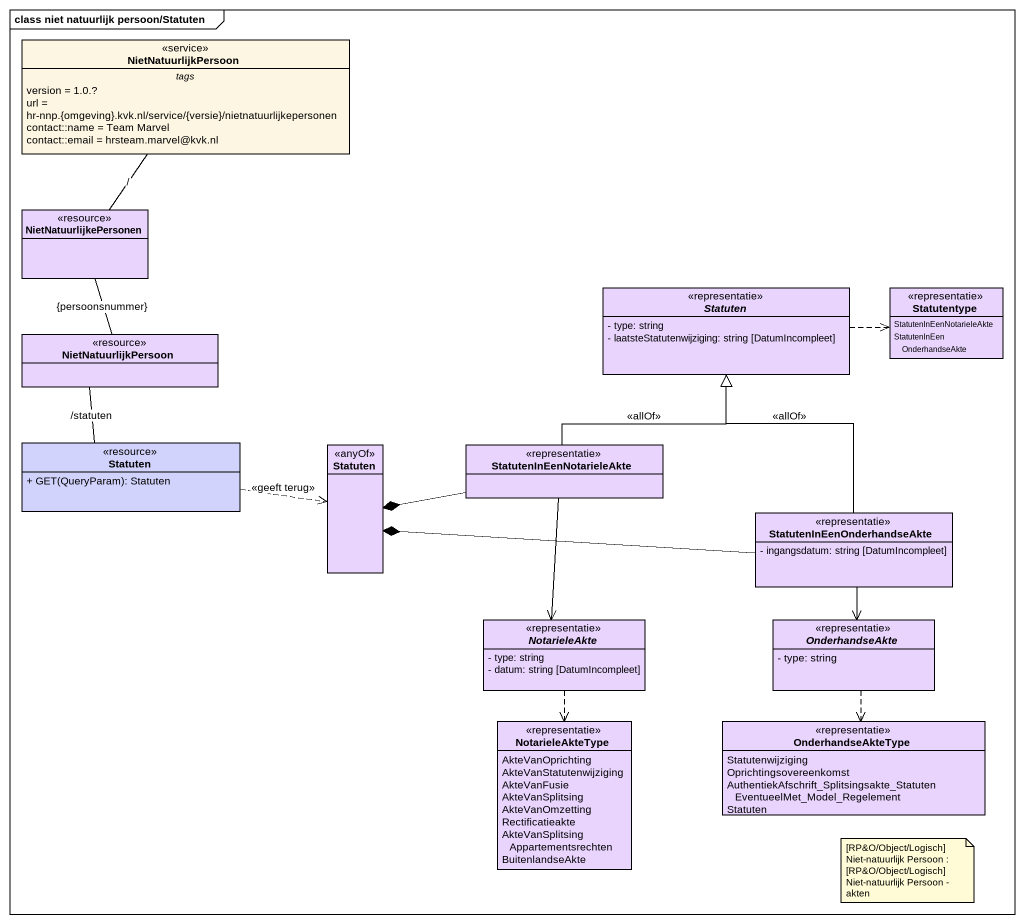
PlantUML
@startuml
mainframe class niet natuurlijk persoon/Statuten
hide circle
hide empty members
skinparam classAttributeIconSize 0
class NietNatuurlijkPersoon <<service>> {
  -- tags --
  version = 1.0.?
  url = hr-nnp.{omgeving}.kvk.nl/service/{versie}/nietnatuurlijkepersonen
  contact::name = Team Marvel
  contact::email = hrsteam.marvel@kvk.nl
}
class NietNatuurlijkePersonen <<resource>> #E9D4FE
abstract class Statuten <<representatie>> #E9D4FE {
  - type: string
  - laatsteStatutenwijziging: string [DatumIncompleet]
}
enum Statutentype <<representatie>> #E9D4FE {
  StatutenInEenNotarieleAkte
  StatutenInEenOnderhandseAkte
}
class "NietNatuurlijkPersoon" as NietNatuurlijkPersoon_2 <<resource>> #E9D4FE
class "Statuten" as Statuten_2 <<resource>> #D2D3FC {
  + GET(QueryParam): Statuten
}
class "Statuten" as Statuten_3 <<anyOf>> #E9D4FE
class StatutenInEenNotarieleAkte <<representatie>> #E9D4FE
class StatutenInEenOnderhandseAkte <<representatie>> #E9D4FE {
  - ingangsdatum: string [DatumIncompleet]
}
abstract class NotarieleAkte <<representatie>> #E9D4FE {
  - type: string
  - datum: string [DatumIncompleet]
}
abstract class OnderhandseAkte <<representatie>> #E9D4FE {
  - type: string
}
enum NotarieleAkteType <<representatie>> #E9D4FE {
  AkteVanOprichting
  AkteVanStatutenwijziging
  AkteVanFusie
  AkteVanSplitsing
  AkteVanOmzetting
  Rectificatieakte
  AkteVanSplitsingAppartementsrechten
  BuitenlandseAkte
}
enum OnderhandseAkteType <<representatie>> #E9D4FE {
  Statutenwijziging
  Oprichtingsovereenkomst
  AuthentiekAfschrift_Splitsingsakte_StatutenEventueelMet_Model_Regelement
  Statuten
}
NietNatuurlijkPersoon -- NietNatuurlijkePersonen : /
NietNatuurlijkePersonen -- NietNatuurlijkPersoon_2 : {persoonsnummer}
Statuten .right.> Statutentype
NietNatuurlijkPersoon_2 -- Statuten_2 : /statuten
Statuten_2 .right.> Statuten_3 : <<geeft terug>>
StatutenInEenNotarieleAkte -up-|> Statuten : <<allOf>>
StatutenInEenNotarieleAkte -left-* Statuten_3
StatutenInEenNotarieleAkte --> NotarieleAkte
StatutenInEenOnderhandseAkte -up-|> Statuten : <<allOf>>
StatutenInEenOnderhandseAkte -left-* Statuten_3
StatutenInEenOnderhandseAkte --> OnderhandseAkte
NotarieleAkte ..> NotarieleAkteType
OnderhandseAkte ..> OnderhandseAkteType
note as N1
  [RP&O/Object/Logisch] Niet-natuurlijk Persoon : [RP&O/Object/Logisch] Niet-natuurlijk Persoon - akten
end note
@enduml
